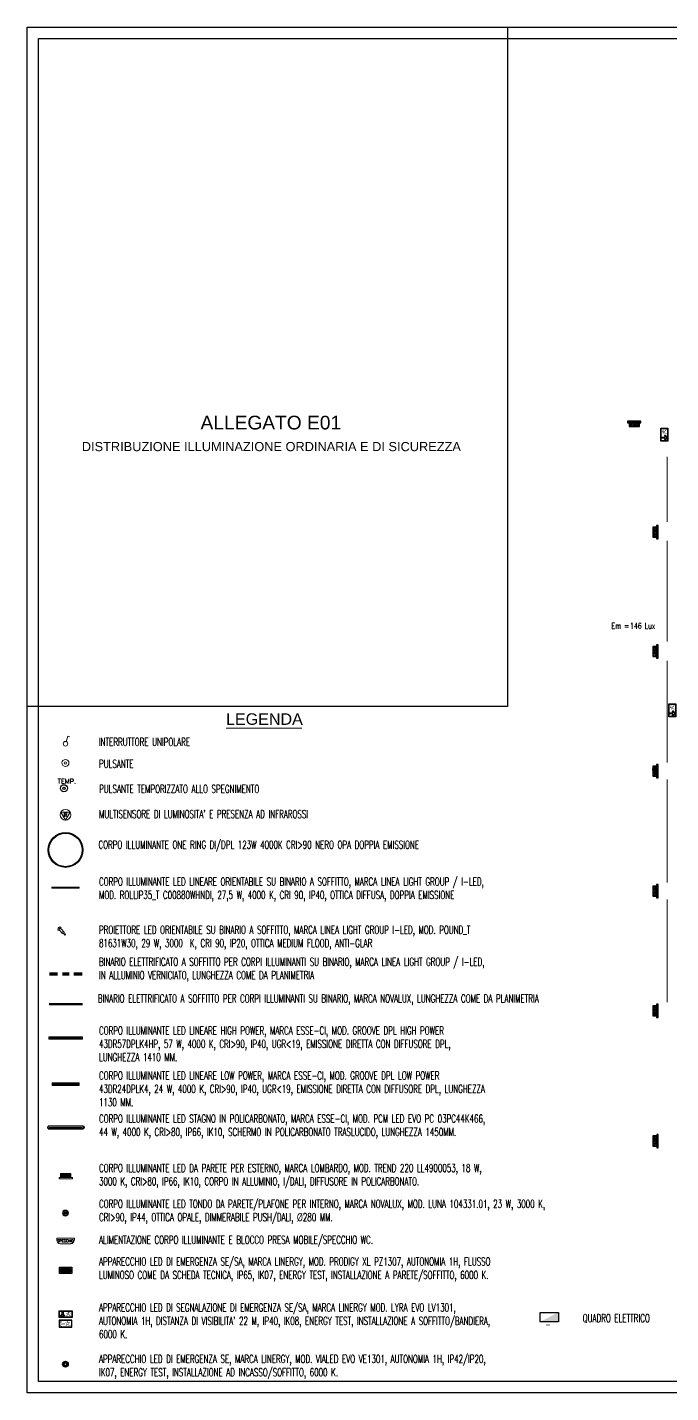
# Model space of a CAD drawing. Header units: millimetres. Extents: x 10518 to 18958, y -3857 to 2113.
# Drawn here: x 10518 to 13332, y -3857 to 2113 of the extents above; entities that cross this region are included whole.
import ezdxf
from ezdxf.enums import TextEntityAlignment as Align

# ---------------------------------------------------------------- set-up
doc = ezdxf.new("R2010")
doc.units = ezdxf.units.MM
for name, pattern in [('35', [1.5, 0.5, -0.25, 0.5, -0.25]), ('PDF_IMPORT', [1, 0.8, -0.2]), ('Tratteggio', [0.25, 0.15, -0.1])]:
    doc.linetypes.add(name, pattern=pattern)
doc.layers.add('1 - Testi', color=7, linetype='Continuous', lineweight=18)
for name, color, linetype in [('EM', 4, 'Continuous'), ('LC', 3, 'Continuous'), ('PDF _0', 7, 'Continuous'), ('PDF _EM', 4, 'Continuous'), ('PDF _LC', 2, 'Continuous'), ('PDF _TESTI', 7, 'Continuous'), ('PDF _Testo', 7, 'Continuous'), ('SCRITTE1', 90, 'Continuous'), ('TESTI', 7, 'Continuous')]:
    doc.layers.add(name, color=color, linetype=linetype)
doc.layers.add('PDF _I - Elettrici', color=156, linetype='Continuous', true_color=0x003f7f)
doc.layers.add('PDF _QUADRI', color=162, linetype='Continuous', true_color=0x002eb8)
doc.layers.add('Testo Fisso', color=244, linetype='Continuous', lineweight=30, true_color=0x991b1e)
doc.styles.add('1', font='SIMPLEX', dxfattribs={"width": 0.65})
doc.styles.add('PDF ArialMT', font='arial.ttf')
doc.styles.add('ROMANS', font='romans', dxfattribs={"height": 2.5})
doc.styles.get("Standard").update_dxf_attribs({"font": 'arial.ttf'})

# ---------------------------------------------------------------- blocks, each defined once
blk = doc.blocks.new('emer')
for points in [[(1047.689, 696.966), (1048.115, 696.966), (1048.115, 696.74), (1047.689, 696.74)], [(1047.699, 696.956), (1048.105, 696.956), (1048.105, 696.75), (1047.699, 696.75)]]:
    blk.add_lwpolyline(points, close=True)
for points, const_width in [([(1047.73, 696.811, -1.039456), (1047.744, 696.84), (1047.788, 696.818), (1047.788, 696.921, -1.036495), (1047.818, 696.921), (1047.818, 696.818), (1047.862, 696.84, -1.039456), (1047.876, 696.811), (1047.803, 696.774)], 0.00324), ([(1047.982, 696.921, 1), (1047.994, 696.915, 1)], 0.0138)]:
    blk.add_lwpolyline(points, format="xyb", close=True, dxfattribs=dict(const_width=const_width))
blk.add_lwpolyline([(1047.729, 696.81, -1.037578), (1047.745, 696.842), (1047.786, 696.821), (1047.786, 696.921, -1.034653), (1047.82, 696.921), (1047.82, 696.821), (1047.861, 696.842, -1.037578), (1047.877, 696.81), (1047.803, 696.773)], format="xyb", close=True)
at = {"const_width": 0.0121}
for points in [[(1048.016, 696.837), (1047.956, 696.843), (1047.953, 696.789), (1047.922, 696.8)], [(1047.995, 696.902), (1047.967, 696.871), (1047.93, 696.887)], [(1047.995, 696.902), (1048.05, 696.898), (1048.054, 696.868)], [(1047.999, 696.902), (1048.02, 696.838), (1048.025, 696.801), (1048.077, 696.803), (1048.073, 696.777)]]:
    blk.add_lwpolyline(points, dxfattribs=at)
blk = doc.blocks.new('SEGNAPASSO SCALE')
h = blk.add_hatch()
h.set_pattern_fill('AR-CONC', color=2, scale=0.01)
h.paths.add_polyline_path([(9.2, 7.1), (-9.2, 7.1), (-9.2, 0.1), (9.2, 0.1)])
for points in [[(-12.2, 0), (12.2, 0), (12.2, -2.5), (-12.2, -2.5)], [(-9.3, 7.2), (9.3, 7.2), (9.3, 0), (-9.3, 0)], [(-9.2, 7.1), (9.2, 7.1), (9.2, 0.1), (-9.2, 0.1)], [(-12.1, -0.1), (12.1, -0.1), (12.1, -2.4), (-12.1, -2.4)]]:
    blk.add_lwpolyline(points, close=True)
blk = doc.blocks.new('Lux')
at = {"layer": 'SCRITTE1', "style": '1', "width": 0.65}
blk.add_text('Em =     Lux', height=25, dxfattribs=at).set_placement((0, 0))
blk.add_attdef('200', text='', height=25, dxfattribs=at).set_placement((106.4, 0), align=Align.CENTER)
blk = doc.blocks.new('one ring 123 w')
for radius in [76, 73]:
    blk.add_circle((0, 0), radius)
blk = doc.blocks.new('P')
at = {"transparency": 16777216}
for radius in [9.6, 3.2]:
    blk.add_circle((0, 0), radius, dxfattribs=at)
at = {"layer": 'TESTI', "color": 7, "transparency": 16777216, "style": 'ROMANS'}
blk.add_attdef('P', text='', height=13, dxfattribs=at).set_placement((-10.5, 11.1), align=Align.RIGHT)
blk.add_attdef('P', (10, 11.1), '', height=13, dxfattribs=at)

msp = doc.modelspace()

# ---------------------------------------------------------------- hatches: boundary and pattern name
at = {"layer": 'PDF _EM', "transparency": 33554559}
for points in [[(10665, -3516.1), (10665.2, -3515.7), (10663.9, -3515.5), (10662.7, -3515.9), (10661.8, -3516.8), (10661.6, -3518), (10662, -3519.1), (10663.1, -3519.9), (10663.3, -3519.5), (10662.4, -3518.9), (10662, -3518), (10662.2, -3517), (10662.9, -3516.1), (10663.9, -3515.9)], [(10700.7, -3516.8), (10701, -3515.3), (10692.3, -3514.3), (10691.9, -3521.3), (10688.7, -3520.2), (10688, -3521.7), (10693.1, -3523.6), (10693.8, -3516.2)], [(10698.8, -3505.8), (10699.1, -3505), (10698.6, -3504.1), (10697.8, -3503.5), (10696.9, -3503.3), (10696.1, -3503.7), (10695.5, -3504.5), (10695.5, -3505.4), (10695.7, -3506.2), (10696.5, -3506.9), (10697.6, -3507.1), (10698.4, -3506.7)], [(10698.2, -3506.5), (10698, -3508.1), (10704.8, -3508.6), (10705.2, -3512), (10706.9, -3511.7), (10706.2, -3507.1)], [(10665.4, -3545.4), (10666, -3545.6), (10666.7, -3544.8), (10667.7, -3544.6), (10668.8, -3544.8), (10669.6, -3545.4), (10670.1, -3546.5), (10669.6, -3547.5), (10670.3, -3547.9), (10670.7, -3546.5), (10670.3, -3545.2), (10669.2, -3544.1), (10667.7, -3543.9), (10666.5, -3544.3)], [(10680.6, -3552.8), (10680.6, -3553.4), (10681.7, -3553.9), (10682.3, -3554.5), (10682.8, -3555.3), (10682.3, -3556.4), (10681.7, -3557), (10680.6, -3557.5), (10680.6, -3558.1), (10681.9, -3557.7), (10683, -3556.8), (10683.4, -3555.3), (10683, -3554.1), (10681.9, -3553.2)], [(10695.9, -3549.4), (10694.6, -3548.4), (10691.2, -3552.2), (10687, -3550.1), (10686.1, -3551.5), (10691.6, -3554.1)], [(10693.1, -3545.4), (10692.5, -3546), (10692.5, -3547.1), (10692.7, -3547.9), (10693.5, -3548.6), (10694.6, -3548.6), (10695.5, -3548.1), (10695.9, -3547.5), (10696.1, -3546.5), (10695.7, -3545.6), (10694.8, -3545), (10694, -3545)]]:
    msp.add_hatch(color=256, dxfattribs=at).paths.add_polyline_path(points)
at = {"layer": 'PDF _LC', "transparency": 33554559}
for points in [[(10626.5, -1648.2), (10626.5, -1650.1), (10745.2, -1650.4), (10745.2, -1648.4)], [(10692.1, -3072.5), (10692.1, -3071.5), (10691.9, -3070.2), (10691.4, -3069.2), (10690.8, -3068.3), (10690, -3067.3), (10689.1, -3066.6), (10687, -3065.8), (10684.7, -3065.8), (10683.4, -3066.2), (10682.3, -3066.6), (10681.5, -3067.3), (10680.6, -3068.3), (10680, -3069.2), (10679.6, -3070.2), (10679.4, -3071.5), (10679.4, -3072.5), (10679.6, -3073.8), (10680, -3074.9), (10680.6, -3075.9), (10681.5, -3076.8), (10682.3, -3077.4), (10683.4, -3077.8), (10684.7, -3078.3), (10687, -3078.3), (10689.1, -3077.4), (10690, -3076.8), (10690.8, -3075.9), (10691.4, -3074.9), (10691.9, -3073.8)]]:
    msp.add_hatch(color=256, dxfattribs=at).paths.add_polyline_path(points)
at = {"layer": 'PDF _LC', "true_color": 0x7fbfff, "transparency": 33554559}
for points in [[(10614.2, -2019.3), (10614.2, -2034.3), (10651.9, -2034.3), (10651.9, -2019.3)], [(10671.7, -2019.3), (10671.7, -2034.3), (10701.8, -2034.3), (10701.8, -2019.3)], [(10721.7, -2019.3), (10721.7, -2034.3), (10759.4, -2034.3), (10759.4, -2019.3)]]:
    msp.add_hatch(color=151, dxfattribs=at).paths.add_polyline_path(points)

# ---------------------------------------------------------------- linework, layer by layer
for p, q in [((12618.5, 2112.5), (12618.5, -857.5)), ((10567.9, -802.3), (10567.9, -802.3)), ((12618.5, -857.5), (10518.5, -857.5))]:
    msp.add_line(p, q)
for points in [[(10518.5, 2112.5), (18958.1, 2112.5), (18958.1, -3857.2), (10518.5, -3857.2)], [(10567.9, 2063.1), (18908.7, 2063.1), (18908.7, -3807.8), (10567.9, -3807.8)]]:
    msp.add_lwpolyline(points, close=True)
at = {"layer": 'LC', "linetype": '35', "ltscale": 20, "const_width": 4}
for points in [[(13316.4, -50.4), (13316.4, 234.8)], [(13316.4, -574.1), (13316.4, -132.3)], [(13316.4, -656.4), (13316.4, -1102.2)], [(13316.4, -1176), (13316.4, -1627)]]:
    msp.add_lwpolyline(points, dxfattribs=at)
at = {"layer": 'LC', "linetype": '35', "ltscale": 20}
msp.add_lwpolyline([(13316.4, -1700, 4, 4, 0), (13316.4, -2151, 2, 2, 0)], format="xyseb", dxfattribs=at)
at = {"layer": 'LC', "color": 151, "linetype": 'Tratteggio', "ltscale": 100, "const_width": 10, "elevation": 612.7}
msp.add_lwpolyline([(10760.6, -2158.8), (10612.8, -2158.8)], dxfattribs=at)
at = {"layer": 'PDF _0', "lineweight": 20}
msp.add_lwpolyline([(11387.8, -952.4), (11718.4, -952.4)], dxfattribs=at)
at = {"layer": 'PDF _EM', "lineweight": 25}
for points in [[(10712.8, -3335.9), (10658.8, -3335.9), (10658.8, -3308.8), (10712.8, -3308.8)], [(10707.7, -3330.8), (10663.7, -3330.8), (10663.7, -3313.8), (10707.7, -3313.8)], [(10657.4, -3498.8), (10714.3, -3498.8), (10714.3, -3528.9), (10657.4, -3528.9)], [(10658.6, -3500.1), (10712.8, -3500.1), (10712.8, -3527.6), (10658.6, -3527.6)], [(10713.9, -3540.7), (10657.6, -3540.7), (10657.6, -3570.2), (10713.9, -3570.2)], [(10712.8, -3541.6), (10658.6, -3541.6), (10658.6, -3569.3), (10712.8, -3569.3)]]:
    msp.add_lwpolyline(points, close=True, dxfattribs=at)
for points in [[(10663.7, -3318.3), (10707.7, -3318.3)], [(10663.7, -3320.4), (10707.7, -3320.4)], [(10685.7, -3322.3), (10663.7, -3322.3), (10707.7, -3322.3)], [(10663.7, -3330.8), (10685.7, -3322.3), (10707.7, -3330.8)], [(10663.7, -3324.2), (10707.7, -3324.2)], [(10663.7, -3326.3), (10707.7, -3326.3)], [(10682.3, -3519.6), (10672.4, -3524.7), (10662.6, -3519.6)], [(10664.8, -3515.3), (10670.3, -3518.1), (10670.3, -3504.8)], [(10674.7, -3504.8), (10674.7, -3518.1), (10680.2, -3515.3)], [(10679.8, -3732.5), (10675.8, -3732.5)], [(10685.5, -3723), (10685.5, -3726.8)], [(10685.5, -3738), (10685.5, -3742)], [(10695, -3732.5), (10691, -3732.5)]]:
    msp.add_lwpolyline(points, dxfattribs=at)
at = {"layer": 'PDF _EM', "lineweight": 0}
for points in [[(10664.7, -3515.6, 0.423, 0.423, 0), (10670.5, -3518.5, 0.423, 0.423, 0), (10670.5, -3504.8, 0.449, 0.449, 0), (10670.7, -3503.6, 0.449, 0.449, 0), (10671.4, -3502.9, 0.449, 0.449, 0), (10672.4, -3502.6, 0.449, 0.449, 0), (10673.5, -3502.9, 0.449, 0.449, 0), (10674.3, -3503.6, 0.449, 0.449, 0), (10674.5, -3504.8, 0.423, 0.423, 0), (10674.5, -3518.5, 0.423, 0.423, 0), (10680.3, -3515.6, 0.299, 0.299, 0), (10681.5, -3515.3, 0.299, 0.299, 0), (10682.4, -3515.7, 0.299, 0.299, 0), (10683.3, -3516.5, 0.299, 0.299, 0), (10683.6, -3517.7, 0.299, 0.299, 0), (10683.2, -3518.6, 0.299, 0.299, 0), (10682.2, -3519.4, 0.377, 0.377, 0), (10672.4, -3524.4, 0.473, 0.473, 0), (10662.8, -3519.4, 0, 0, 0)], [(10665.7, -3545.5, 0.754, 0.754, 0), (10660.7, -3555.3, 0.663, 0.663, 0), (10665.7, -3565.4, 0.599, 0.599, 0), (10666.6, -3566.2, 0.599, 0.599, 0), (10667.7, -3566.7, 0.599, 0.599, 0), (10669, -3566.5, 0.599, 0.599, 0), (10669.9, -3565.6, 0.599, 0.599, 0), (10670.4, -3564.4, 0.599, 0.599, 0), (10669.9, -3563.2, 0.635, 0.635, 0), (10667.2, -3557.8, 0.635, 0.635, 0), (10680.6, -3557.8, 0, 0, 0)]]:
    msp.add_lwpolyline(points, format="xyseb", dxfattribs=at)
for points, const_width in [([(10698.2, -3507.2), (10694.4, -3511.4), (10689.4, -3509.3)], 1.61), ([(10698.7, -3507.3), (10701.6, -3516), (10702.1, -3520.8), (10709.1, -3520.6), (10708.6, -3524.1)], 1.64), ([(10680.6, -3553.1), (10667.2, -3553.1), (10669.9, -3547.7)], 0.635), ([(10697.9, -3557.7), (10690.1, -3556.8), (10689.6, -3564), (10685.4, -3562.5)], 1.61), ([(10695.1, -3548.9), (10702.5, -3549.5), (10703.1, -3553.3)], 1.71), ([(10695.8, -3548.9), (10698.6, -3557.5), (10699.2, -3562.3), (10706.1, -3562.1), (10705.6, -3565.6)], 1.63)]:
    msp.add_lwpolyline(points, dxfattribs=dict(at, const_width=const_width))
at = {"layer": 'PDF _EM', "lineweight": 25}
for radius in [12.6, 9.63, 5.61]:
    msp.add_circle((10685.1, -3732.4), radius, dxfattribs=at)
at = {"layer": 'PDF _I - Elettrici', "lineweight": 30}
for points in [[(12789, -3560.6), (12788.6, -3561.6), (12789, -3562.5), (12789.6, -3561.6)], [(12794.7, -3560.6), (12794.3, -3561.6), (12794.7, -3562.5), (12795.3, -3561.6)], [(12800.4, -3560.6), (12800, -3561.4), (12800.4, -3562.5), (12801, -3561.4)]]:
    msp.add_lwpolyline(points, dxfattribs=at)
at = {"layer": 'PDF _LC', "color": 3, "lineweight": 20}
for points in [[(10688.3, -1010.8), (10695.9, -987.3), (10704.1, -989.8)], [(10679.8, -1321.3), (10679.8, -1340.1)], [(10684.2, -1340.1), (10684.2, -1321.3), (10688.9, -1321.3), (10690.6, -1322.1), (10691, -1323.2), (10691.6, -1324.9), (10691.6, -1326.6), (10691, -1328.5), (10690.6, -1329.3), (10688.9, -1330.2), (10684.2, -1330.2)], [(10687.8, -1330.2), (10691.6, -1340.1)], [(10673, -1849.9), (10659.3, -1834.6)], [(10666, -1828.7), (10679.6, -1844)], [(10683, -1854.3), (10676.2, -1846.9)], [(10609.7, -2690.6), (10761.7, -2690.6)], [(10761.7, -2704.4), (10609.7, -2704.4)], [(10611.6, -2692.5), (10759.8, -2692.5)], [(10647.2, -3190.8), (10647.2, -3181.1), (10724.2, -3181.1), (10724.2, -3190.8)], [(10709.2, -3205.8), (10662.2, -3205.8)]]:
    msp.add_lwpolyline(points, dxfattribs=at)
for points in [[(10685.7, -1354.1), (10706, -1318.9), (10665.4, -1318.9)], [(10745.8, -1647.4), (10745.8, -1651.4), (10625.8, -1651.2), (10625.8, -1647.4)], [(10613.1, -2311.8), (10613.1, -2300.8), (10759.4, -2300.8), (10759.4, -2311.8)], [(10614.2, -2310.8), (10614.2, -2301.9), (10758.3, -2301.9), (10758.3, -2310.8)], [(10744.6, -2513.7), (10626.9, -2513.7), (10626.9, -2502.7), (10744.6, -2502.7)], [(10743.5, -2512.6), (10627.9, -2512.6), (10627.9, -2503.8), (10743.5, -2503.8)], [(10715.6, -2916), (10657.1, -2916), (10657.1, -2922), (10715.6, -2922)], [(10715.4, -2916.2), (10657.4, -2916.2), (10657.4, -2921.5), (10715.4, -2921.5)], [(10708.6, -2898.7), (10664.1, -2898.7), (10664.1, -2916), (10708.6, -2916)], [(10708.4, -2898.9), (10664.3, -2898.9), (10664.3, -2915.8), (10708.4, -2915.8)]]:
    msp.add_lwpolyline(points, close=True, dxfattribs=at)
at = {"layer": 'PDF _LC', "lineweight": 9}
for points in [[(10656.5, -1829.6), (10649.7, -1830.5)], [(10655, -1833.5), (10652.3, -1836)], [(10658.2, -1827.7), (10652.9, -1821.8)], [(10659.9, -1825.5), (10661, -1818.6)], [(10667.1, -1821.7), (10664.3, -1824.3)], [(10611.6, -2697.4), (10759.8, -2697.4)], [(10664.6, -2908.8), (10664.6, -2908.8)], [(10664.6, -2912.2), (10664.6, -2912.2)], [(10664.6, -2914.3), (10664.6, -2914.3)], [(10664.6, -2916.2), (10664.6, -2916.2)], [(10665, -2916.6), (10665, -2916.6)], [(10665.4, -2906.3), (10665.4, -2906.3)], [(10666.5, -2916.8), (10666.5, -2916.8)], [(10666.7, -2902.2), (10666.7, -2902.2)], [(10666.7, -2905.4), (10666.7, -2905.4)], [(10667.5, -2914.7), (10667.5, -2914.7)], [(10667.7, -2912.4), (10667.7, -2912.4)], [(10667.7, -2916.6), (10667.7, -2916.6)], [(10668.6, -2906), (10668.6, -2906)], [(10669.8, -2904.2), (10669.8, -2904.2)], [(10672.6, -2899.5), (10672.6, -2899.5)], [(10675.1, -2900.8), (10675.1, -2900.8)], [(10679.8, -2915.8), (10679.4, -2915.2), (10679.4, -2915.8)], [(10679.6, -2903.7), (10679.6, -2903.7)], [(10685.1, -2900.4), (10685.1, -2900.4)], [(10688.3, -2900.1), (10688.3, -2900.1)], [(10693.8, -2898.9), (10693.3, -2899.1), (10693.3, -2898.9)], [(10700.5, -2898.9), (10700.5, -2898.9)], [(10701, -2898.9), (10700.5, -2898.9)], [(10700.7, -2915.4), (10700.7, -2915.4)], [(10701.4, -2899.9), (10701.4, -2899.9)], [(10703.9, -2915.2), (10703.9, -2915.2)], [(10704.3, -2900.1), (10704.3, -2900.1)], [(10704.6, -2902.3), (10704.6, -2902.3)], [(10705.8, -2915.4), (10705.8, -2915.4)], [(10706, -2912), (10706, -2912)], [(10707.3, -2915.2), (10707.3, -2915.2)], [(10707.5, -2900.6), (10707.5, -2900.6)], [(10707.7, -2902.7), (10707.7, -2902.7)], [(10707.7, -2904.8), (10707.7, -2904.8)], [(10707.9, -2899.1), (10707.9, -2899.1)], [(10708.2, -2913.3), (10708.2, -2913.3)]]:
    msp.add_lwpolyline(points, dxfattribs=at)
for points in [[(10618, -2306.7), (10618, -2305.9), (10754.5, -2305.9), (10754.5, -2306.7)], [(10664.8, -2908.2), (10665, -2908.6), (10665.2, -2908.4)], [(10665, -2914.1), (10665, -2914.5), (10665.4, -2914.5)], [(10665.8, -2909.6), (10665.8, -2910.1), (10666.2, -2909.9)], [(10666.2, -2912.6), (10666.5, -2913), (10666.7, -2912.8)], [(10666.7, -2905), (10666.7, -2905.4), (10667.1, -2905.4)], [(10667.1, -2901.4), (10667.1, -2901.8), (10667.5, -2901.6)], [(10667.1, -2912.2), (10667.7, -2912), (10667.1, -2911.6)], [(10667.5, -2900.3), (10667.5, -2900.8), (10667.9, -2900.8)], [(10667.9, -2905.2), (10668.4, -2905.2), (10667.9, -2904.6)], [(10668.6, -2905.8), (10668.6, -2906.3), (10669, -2906)], [(10669.4, -2913.9), (10669.4, -2914.1), (10669.6, -2914.1)], [(10670.1, -2909), (10670.1, -2909.3), (10670.5, -2909.3)], [(10670.3, -2908), (10670.3, -2908.4), (10670.5, -2908.4)], [(10671.1, -2903.3), (10671.1, -2903.7), (10671.3, -2903.7)], [(10671.5, -2913.5), (10671.5, -2913.7), (10672, -2913.5)], [(10672, -2898.9), (10672, -2899.1), (10672.2, -2899.1)], [(10672.2, -2902.1), (10672.2, -2902.5), (10672.6, -2902.3)], [(10673.7, -2906.5), (10673.7, -2906.9), (10674.1, -2906.7)], [(10673.7, -2909.9), (10674.1, -2909.9), (10673.7, -2909.3)], [(10673.9, -2912.2), (10673.7, -2912.6), (10674.1, -2912.4)], [(10674.5, -2902.9), (10674.9, -2902.9), (10674.5, -2902.3)], [(10674.7, -2907.6), (10674.5, -2908), (10674.9, -2908)], [(10675.1, -2910.9), (10675.1, -2911.4), (10675.6, -2911.2)], [(10675.6, -2902.9), (10675.3, -2903.3), (10675.8, -2903.3)], [(10675.8, -2899.7), (10676, -2899.9), (10676.2, -2899.7)], [(10676.6, -2915.4), (10676.6, -2915.8), (10677, -2915.6)], [(10677.3, -2904.2), (10677.5, -2904.4), (10677.7, -2904.2)], [(10678.1, -2911.8), (10678.1, -2912.2), (10678.5, -2912.2)], [(10678.7, -2908.4), (10678.9, -2908.8), (10679.2, -2908.6)], [(10678.9, -2907.1), (10678.9, -2907.6), (10679.4, -2907.6)], [(10679.8, -2902.7), (10679.8, -2902.9), (10680.2, -2902.9)], [(10680.2, -2908.8), (10680.6, -2908.8), (10680.2, -2908.4)], [(10680.2, -2912.8), (10680.4, -2913.3), (10680.6, -2913.1)], [(10680.8, -2901.8), (10681.5, -2901.8), (10681.1, -2901.4)], [(10680.8, -2901.6), (10681.1, -2902.1), (10681.3, -2901.8)], [(10682.3, -2906.1), (10682.5, -2906.5), (10682.8, -2906.3)], [(10682.5, -2911.4), (10682.5, -2911.8), (10682.8, -2911.8)], [(10683.4, -2906.9), (10683.4, -2907.1), (10683.6, -2907.1)], [(10683.8, -2910.5), (10684, -2910.7), (10684.2, -2910.5)], [(10684.2, -2902.3), (10684.2, -2902.7), (10684.4, -2902.7)], [(10684.4, -2899.1), (10684.7, -2899.5), (10684.9, -2899.3)], [(10685.3, -2915), (10685.5, -2915.2), (10685.7, -2915)], [(10685.7, -2914.8), (10686.4, -2914.8), (10685.9, -2914.3)], [(10685.9, -2903.5), (10686.1, -2904), (10686.4, -2903.7)], [(10686.1, -2915.6), (10686.1, -2915.8)], [(10686.6, -2908), (10687.2, -2907.8), (10686.8, -2907.3)], [(10687, -2910.9), (10686.8, -2911.4), (10687.2, -2911.4)], [(10687.4, -2901), (10688, -2900.8), (10687.4, -2900.4)], [(10687.4, -2908), (10687.6, -2908.4), (10687.8, -2908.2)], [(10687.8, -2906.5), (10687.6, -2906.9), (10688, -2906.7)], [(10688.7, -2901.8), (10688.5, -2902.3), (10688.9, -2902.3)], [(10688.9, -2912.4), (10689.1, -2912.8), (10689.3, -2912.6)], [(10689.7, -2901.2), (10689.7, -2901.4), (10690.2, -2901.2)], [(10690.4, -2915.2), (10690.4, -2915.6), (10690.8, -2915.6)], [(10691.2, -2905.7), (10691.2, -2905.9), (10691.6, -2905.7)], [(10691.2, -2910.7), (10691.2, -2910.9), (10691.6, -2910.9)], [(10692.1, -2906.1), (10692.1, -2906.5), (10692.5, -2906.5)], [(10692.3, -2913.9), (10692.9, -2913.7), (10692.5, -2913.3)], [(10692.7, -2909.9), (10692.7, -2910.3), (10693.1, -2910.1)], [(10692.9, -2901.4), (10692.9, -2901.8), (10693.3, -2901.8)], [(10693.1, -2906.9), (10693.8, -2906.7), (10693.1, -2906.3)], [(10694, -2899.9), (10694.4, -2899.9), (10694, -2899.3)], [(10694.2, -2914.3), (10694.2, -2914.8), (10694.6, -2914.5)], [(10694.8, -2903.1), (10694.8, -2903.5), (10695.2, -2903.3)], [(10694.8, -2914.8), (10694.8, -2915.2), (10695, -2915.2)], [(10695.7, -2910.3), (10695.7, -2910.7), (10695.9, -2910.5)], [(10696.3, -2907.6), (10696.3, -2908), (10696.7, -2907.8)], [(10696.5, -2905.7), (10696.5, -2906.1), (10696.7, -2906.1)], [(10697.4, -2901), (10697.4, -2901.4), (10697.6, -2901.4)], [(10697.8, -2912), (10697.8, -2912.2), (10698.2, -2912)], [(10698.4, -2900.6), (10698.4, -2901), (10698.8, -2900.8)], [(10698.8, -2912.8), (10699.5, -2912.6), (10698.8, -2912.2)], [(10699.3, -2914.5), (10699.1, -2914.8), (10699.5, -2914.8)], [(10699.7, -2905.9), (10700.1, -2905.9), (10699.7, -2905.2)], [(10699.9, -2905), (10699.9, -2905.4), (10700.3, -2905.2)], [(10700.1, -2909.9), (10699.9, -2910.3), (10700.3, -2910.3)], [(10701, -2905.2), (10700.7, -2905.7), (10701.2, -2905.7)], [(10701.4, -2909.5), (10701.6, -2909.9), (10701.8, -2909.7)], [(10701.8, -2900.8), (10701.6, -2901), (10702, -2901)], [(10702.9, -2913.9), (10703.1, -2914.3), (10703.3, -2914.1)], [(10703.5, -2902.7), (10703.7, -2902.9), (10703.9, -2902.7)], [(10703.5, -2914.1), (10703.5, -2914.5), (10703.9, -2914.3)], [(10704.3, -2909.5), (10704.3, -2909.9), (10704.8, -2909.9)], [(10705, -2907.1), (10705.2, -2907.3), (10705.4, -2907.1)], [(10705.2, -2904.8), (10705.2, -2905.2), (10705.6, -2905.2)], [(10705.4, -2911.8), (10705.8, -2911.8), (10705.4, -2911.2)], [(10706, -2900.4), (10706, -2900.8), (10706.5, -2900.6)], [(10706.2, -2904.8), (10706.7, -2904.8), (10706.2, -2904.2)], [(10706.5, -2911.4), (10706.7, -2911.8), (10706.9, -2911.6)], [(10707.1, -2900.1), (10707.3, -2900.6), (10707.5, -2900.4)], [(10707.9, -2913.7), (10707.9, -2914.1), (10708.2, -2914.1)]]:
    msp.add_lwpolyline(points, close=True, dxfattribs=at)
at = {"layer": 'PDF _LC', "linetype": 'PDF_IMPORT', "lineweight": 9, "ltscale": 2.539985}
for points in [[(10743.5, -2504.6), (10627.9, -2504.6)], [(10643.8, -2512.6), (10643.8, -2503.8)], [(10647.4, -2512.6), (10647.4, -2503.8)], [(10650.8, -2512.6), (10650.8, -2503.8)], [(10654.4, -2512.6), (10654.4, -2503.8)], [(10657.8, -2512.6), (10657.8, -2503.8)], [(10661.4, -2512.6), (10661.4, -2503.8)], [(10664.8, -2512.6), (10664.8, -2503.8)], [(10668.4, -2512.6), (10668.4, -2503.8)], [(10671.7, -2512.6), (10671.7, -2503.8)], [(10675.3, -2512.6), (10675.3, -2503.8)], [(10678.7, -2512.6), (10678.7, -2503.8)], [(10682.3, -2512.6), (10682.3, -2503.8)], [(10685.7, -2512.6), (10685.7, -2503.8)], [(10689.3, -2512.6), (10689.3, -2503.8)], [(10692.7, -2512.6), (10692.7, -2503.8)], [(10696.3, -2512.6), (10696.3, -2503.8)], [(10699.7, -2512.6), (10699.7, -2503.8)], [(10703.3, -2512.6), (10703.3, -2503.8)], [(10706.7, -2512.6), (10706.7, -2503.8)], [(10710.3, -2512.6), (10710.3, -2503.8)], [(10713.7, -2512.6), (10713.7, -2503.8)], [(10717.3, -2512.6), (10717.3, -2503.8)], [(10720.6, -2512.6), (10720.6, -2503.8)], [(10724.2, -2512.6), (10724.2, -2503.8)], [(10727.6, -2512.6), (10727.6, -2503.8)], [(10731.2, -2512.6), (10731.2, -2503.8)], [(10734.6, -2512.6), (10734.6, -2503.8)], [(10738.2, -2512.6), (10738.2, -2503.8)], [(10743.5, -2508.2), (10627.9, -2508.2)], [(10743.5, -2511.6), (10627.9, -2511.6)]]:
    msp.add_lwpolyline(points, dxfattribs=at)
at = {"layer": 'PDF _LC', "color": 3, "lineweight": 20}
msp.add_lwpolyline([(10759.7, -2692.3, -1.001144), (10759.8, -2702.3), (10611.6, -2702.3, -1.001144), (10611.5, -2692.3)], format="xyb", dxfattribs=at)
at = {"layer": 'PDF _LC', "linetype": 'PDF_IMPORT', "lineweight": 9}
for points in [[(10673.9, -2914.3), (10664.3, -2906.9)], [(10670.7, -2913.9), (10664.3, -2909)], [(10681.7, -2900.4), (10664.6, -2911.4)], [(10683.8, -2904.6), (10664.6, -2902.1)], [(10708.4, -2910.1), (10664.6, -2904.4)], [(10684, -2915.6), (10664.8, -2913.1)], [(10665.4, -2901.2), (10672, -2900.8)], [(10698.6, -2913.3), (10665.4, -2908.8)], [(10681.3, -2899.3), (10665.6, -2913.7)], [(10670.3, -2901.6), (10665.6, -2905.9)], [(10706, -2912), (10666.2, -2906.7)], [(10676.2, -2899.9), (10666.7, -2908.6)], [(10676.8, -2901.6), (10666.7, -2900.1)], [(10686.4, -2913.9), (10667.1, -2899.3)], [(10683.2, -2913.5), (10667.1, -2901.2)], [(10683, -2903.5), (10667.1, -2913.7)], [(10677, -2912.6), (10667.1, -2911.2)], [(10683.2, -2915.6), (10667.3, -2903.3)], [(10680.2, -2915.2), (10667.3, -2905.2)], [(10677, -2914.8), (10667.3, -2907.3)], [(10678.5, -2900.6), (10667.9, -2907.3)], [(10684.7, -2899.9), (10669, -2914.3)], [(10678.3, -2904.4), (10669, -2910.5)], [(10689.3, -2914.3), (10670.3, -2899.7)], [(10691.4, -2899.9), (10670.3, -2913.5)], [(10688.3, -2900.6), (10672.6, -2914.8)], [(10694.8, -2899.9), (10673.4, -2913.5)], [(10692.5, -2914.8), (10673.4, -2900.1)], [(10698.2, -2902.3), (10675.1, -2899.1)], [(10683.4, -2909), (10676.2, -2915.4)], [(10695.7, -2915.2), (10676.4, -2900.6)], [(10698, -2899.7), (10676.8, -2913.3)], [(10707.5, -2905.7), (10678.3, -2901.6)], [(10700.1, -2915.6), (10678.5, -2912.6)], [(10698.6, -2913.7), (10679.6, -2898.9)], [(10698.8, -2915.6), (10679.6, -2901)], [(10701.2, -2899.5), (10680, -2913.1)], [(10686.8, -2909.7), (10681.3, -2914.8)], [(10701.8, -2914.1), (10682.8, -2899.3)], [(10704.6, -2899.5), (10683.2, -2913.1)], [(10691.9, -2901.2), (10684.7, -2907.6)], [(10702.2, -2899.3), (10684.9, -2915.4)], [(10705, -2914.5), (10685.7, -2899.7)], [(10706.7, -2907.8), (10685.9, -2905)], [(10707.7, -2899.3), (10686.6, -2912.8)], [(10695.5, -2901.8), (10688.3, -2908.2)], [(10708.2, -2915), (10688.9, -2900.1)], [(10705.6, -2902.5), (10689.7, -2912.6)], [(10705.8, -2901), (10690.4, -2898.9)], [(10705.8, -2899.9), (10691.6, -2912.8)], [(10707.9, -2912.8), (10692.1, -2900.6)], [(10707.7, -2903.3), (10693.1, -2912.6)], [(10704.8, -2908.8), (10694.2, -2915.6)], [(10707.9, -2908.8), (10695, -2898.9)], [(10707.9, -2910.7), (10695.2, -2901)], [(10706, -2903.5), (10695.2, -2913.5)], [(10706.9, -2905.7), (10696.3, -2912.4)], [(10708.2, -2908.8), (10697.6, -2915.6)], [(10707.7, -2906.7), (10698.2, -2899.3)], [(10708.2, -2905.4), (10698.8, -2914.1)], [(10707.3, -2903.3), (10699.7, -2902.3)], [(10707.7, -2914.3), (10700.1, -2913.3)], [(10706, -2911.4), (10702.2, -2914.8)]]:
    msp.add_lwpolyline(points, dxfattribs=at)
at = {"layer": 'PDF _LC', "color": 3, "lineweight": 20}
for centre, radius in [((10685.5, -1019.9), 10.1), ((10685.3, -1103.9), 15.3), ((10685.3, -1103.9), 5.19), ((10685.3, -1330.4), 23.4), ((10675.8, -1846.7), 4.55), ((10682.5, -1854), 2.86), ((10685.3, -3072), 13.2), ((10685.3, -3072), 10.3)]:
    msp.add_circle(centre, radius, dxfattribs=at)
at = {"layer": 'PDF _LC', "lineweight": 9}
msp.add_circle((10685.3, -3072), 6.24, dxfattribs=at)
at = {"layer": 'PDF _LC', "color": 3, "lineweight": 20}
for centre, radius, start, end in [((10662.2, -1831.5), 4.55, 42.03368, 222.03371), ((10761.7, -2697.5), 6.88, 269.92998, 90.07002), ((10662.1, -3190.8), 14.9, 179.99999, 270.00001), ((10708.8, -3190.7), 14.9, 269.99999, 359.99999)]:
    msp.add_arc(centre, radius, start, end, dxfattribs=at)
at = {"layer": 'PDF _QUADRI', "lineweight": 30}
msp.add_lwpolyline([(12841.3, -3547), (12760.8, -3547), (12760.8, -3506.5), (12841.3, -3506.5)], close=True, dxfattribs=at)
at = {"layer": 'PDF _QUADRI', "transparency": 33554559}
msp.add_solid([(12760.8, -3547), (12841.3, -3547), (12841.3, -3506.5)], dxfattribs=at)
at = {"layer": 'PDF _TESTI', "lineweight": 20}
for points in [[(10658.5, -3189.1), (10657.7, -3188), (10656.2, -3187.4), (10654.5, -3187.4), (10653, -3188), (10652.2, -3189.1), (10652.2, -3190.3), (10652.6, -3191.4), (10653, -3192), (10654.1, -3192.7), (10656.8, -3193.7), (10657.7, -3194.3), (10658.1, -3194.8), (10658.5, -3196), (10658.5, -3197.7), (10657.7, -3198.8), (10656.2, -3199.4), (10654.5, -3199.4), (10653, -3198.8), (10652.2, -3197.7)], [(10661.3, -3199.4), (10661.3, -3187.4), (10665.5, -3187.4), (10666.8, -3188), (10667.2, -3188.6), (10667.6, -3189.7), (10667.6, -3191.4), (10667.2, -3192.7), (10666.8, -3193.1), (10665.5, -3193.7), (10661.3, -3193.7)], [(10676.6, -3199.3), (10670.7, -3199.3), (10670.7, -3187.2), (10676.6, -3187.2)], [(10670.7, -3192.9), (10674.3, -3192.9)], [(10686.1, -3190.2), (10685.7, -3188.9), (10684.9, -3187.8), (10683.8, -3187.2), (10682.1, -3187.2), (10681.1, -3187.8), (10680.2, -3188.9), (10679.8, -3190.2), (10679.4, -3191.9), (10679.4, -3194.6), (10679.8, -3196.3), (10680.2, -3197.6), (10681.1, -3198.6), (10682.1, -3199.3), (10683.8, -3199.3), (10684.9, -3198.6), (10685.7, -3197.6), (10686.1, -3196.3)], [(10695.7, -3190.2), (10695.2, -3188.9), (10694.4, -3187.8), (10693.5, -3187.2), (10691.6, -3187.2), (10690.8, -3187.8), (10689.7, -3188.9), (10689.3, -3190.2), (10688.9, -3191.9), (10688.9, -3194.6), (10689.3, -3196.3), (10689.7, -3197.6), (10690.8, -3198.6), (10691.6, -3199.3), (10693.5, -3199.3), (10694.4, -3198.6), (10695.2, -3197.6), (10695.7, -3196.3)], [(10698.4, -3199.3), (10698.4, -3187.2)], [(10698.4, -3192.9), (10705, -3192.9)], [(10705, -3187.2), (10705, -3199.3)], [(10708.6, -3199.3), (10708.6, -3187.2)]]:
    msp.add_lwpolyline(points, dxfattribs=at)
msp.add_lwpolyline([(10714.9, -3187.2), (10714.1, -3187.8), (10713, -3188.9), (10712.6, -3190.2), (10712.2, -3191.9), (10712.2, -3194.6), (10712.6, -3196.3), (10713, -3197.6), (10714.1, -3198.6), (10714.9, -3199.3), (10716.8, -3199.3), (10717.7, -3198.6), (10718.5, -3197.6), (10719.2, -3196.3), (10719.6, -3194.6), (10719.6, -3191.9), (10719.2, -3190.2), (10718.5, -3188.9), (10717.7, -3187.8), (10716.8, -3187.2)], close=True, dxfattribs=at)

# ---------------------------------------------------------------- block references
at = {"layer": 'EM', "xscale": 133.6092619955721, "yscale": 133.6092619955721, "zscale": 133.6092619955721}
for p, rotation in [((106410.4, -139677.8), 90), ((106444.9, -140883.2), 90.00000000000705)]:
    msp.add_blockref('emer', p, dxfattribs=dict(at, rotation=rotation))
at = {"layer": 'LC', "xscale": -2.4, "yscale": 2.4, "zscale": 2.4}
for p, rotation in [((13172.8, 383.8), 180), ((13270.6, -94.9), 90), ((13270.6, -616.6), 90), ((13270.6, -1139.9), 90), ((13270.6, -1664.4), 90), ((13270.6, -2187.5), 90), ((13271.8, -2757.1), 90)]:
    msp.add_blockref('SEGNAPASSO SCALE', p, dxfattribs=dict(at, rotation=rotation))
at = {"layer": 'LC'}
msp.add_blockref('Lux', (13073.4, -516.8), dxfattribs=at).add_auto_attribs({'200': '146'})
ref = msp.add_blockref('P', (10678.6, -1214.3), dxfattribs=dict(at, xscale=1.6, yscale=1.6, zscale=1.6))
ref.add_attrib('P', 'TEMP.', (10651.4, -1194.3), dxfattribs={"layer": 'TESTI', "color": 7, "height": 20.8, "style": 'ROMANS'})
msp.add_blockref('one ring 123 w', (10685.8, -1484.3), dxfattribs=at)

# ---------------------------------------------------------------- texts
at = {"layer": '1 - Testi', "char_height": 35, "attachment_point": 1, "style": '1'}
for s, insert, width in [('\\pxt1;INTERRUTTORE UNIPOLARE', (10831.3, -994.6), 1626.177), ('\\pxt1;PULSANTE', (10832, -1089.8), 1626.177), ('\\pxt1;PULSANTE TEMPORIZZATO ALLO SPEGNIMENTO', (10832.7, -1200.1), 1626.177), ("\\pxt1;MULTISENSORE DI LUMINOSITA' E PRESENZA AD INFRAROSSI ", (10832, -1309.8), 1963.615), ('\\pxt1;CORPO ILLUMINANTE ONE RING DI/DPL 123W 4000K CRI>90 NERO OPA DOPPIA EMISSIONE', (10829.7, -1443.8), 1626.177), ('\\pxt1;CORPO ILLUMINANTE LED LINEARE ORIENTABILE SU BINARIO A SOFFITTO, MARCA LINEA LIGHT GROUP / I-LED, MOD. ROLLIP35_T C00880WHNDI, 27,5 W, 4000 K, CRI 90, IP40, OTTICA DIFFUSA, DOPPIA EMISSIONE', (10832, -1605.3), 1873.327), ('PROIETTORE LED ORIENTABILE SU BINARIO A SOFFITTO, MARCA LINEA LIGHT GROUP I-LED, MOD. POUND_T 81631W30, 29 W, 3000  K, CRI 90, IP20, OTTICA MEDIUM FLOOD, ANTI-GLAR', (10832, -1815.9), 1873.327), ('BINARIO ELETTRIFICATO A SOFFITTO PER CORPI ILLUMINANTI SU BINARIO, MARCA LINEA LIGHT GROUP / I-LED, IN ALLUMINIO VERNICIATO, LUNGHEZZA COME DA PLANIMETRIA', (10832, -1955.8), 1873.327), ('BINARIO ELETTRIFICATO A SOFFITTO PER CORPI ILLUMINANTI SU BINARIO, MARCA NOVALUX, LUNGHEZZA COME DA PLANIMETRIA', (10826.7, -2116.3), 1873.327), ('CORPO ILLUMINANTE LED LINEARE HIGH POWER, MARCA ESSE-CI, MOD. GROOVE DPL HIGH POWER 43DR57DPLK4HP, 57 W, 4000 K, CRI>90, IP40, UGR<19, EMISSIONE DIRETTA CON DIFFUSORE DPL, LUNGHEZZA 1410 MM.', (10832, -2256.5), 1873.327), ('CORPO ILLUMINANTE LED LINEARE LOW POWER, MARCA ESSE-CI, MOD. GROOVE DPL LOW POWER 43DR24DPLK4, 24 W, 4000 K, CRI>90, IP40, UGR<19, EMISSIONE DIRETTA CON DIFFUSORE DPL, LUNGHEZZA 1130 MM.', (10832, -2453.3), 1873.327), ('CORPO ILLUMINANTE LED STAGNO IN POLICARBONATO, MARCA ESSE-CI, MOD. PCM LED EVO PC 03PC44K466, 44 W, 4000 K, CRI>80, IP66, IK10, SCHERMO IN POLICARBONATO TRASLUCIDO, LUNGHEZZA 1450MM.', (10832, -2641.4), 1873.327), ('CORPO ILLUMINANTE LED DA PARETE PER ESTERNO, MARCA LOMBARDO, MOD. TREND 220 LL4900053, 18 W, 3000 K, CRI>80, IP66, IK10, CORPO IN ALLUMINIO, I/DALI, DIFFUSORE IN POLICARBONATO.', (10832, -2857.3), 1873.327), ('CORPO ILLUMINANTE LED TONDO DA PARETE/PLAFONE PER INTERNO, MARCA NOVALUX, MOD. LUNA 104331.01, 23 W, 3000 K, CRI>90, IP44, OTTICA OPALE, DIMMERABILE PUSH/DALI, {\\fAdobe Clean DC|b0|i0|c0|p2;Ø}280 MM.', (10832, -3014.2), 1873.327), ('ALIMENTAZIONE CORPO ILLUMINANTE E BLOCCO PRESA MOBILE/SPECCHIO WC.', (10832, -3171.3), 1873.327), ('APPARECCHIO LED DI EMERGENZA SE/SA, MARCA LINERGY, MOD. PRODIGY XL PZ1307, AUTONOMIA 1H, FLUSSO LUMINOSO COME DA SCHEDA TECNICA, IP65, IK07, ENERGY TEST, INSTALLAZIONE A PARETE/SOFFITTO, 6000 K.', (10832, -3266.6), 1873.327), ("APPARECCHIO LED DI SEGNALAZIONE DI EMERGENZA SE/SA, MARCA LINERGY MOD. LYRA EVO LV1301, AUTONOMIA 1H, DISTANZA DI VISIBILITA' 22 M, IP40, IK08, ENERGY TEST, INSTALLAZIONE A SOFFITTO/BANDIERA, 6000 K.", (10832, -3467.4), 1873.327), ('QUADRO ELETTRICO', (12947.3, -3513.8), 1873.327), ('APPARECCHIO LED DI EMERGENZA SE, MARCA LINERGY, MOD. VIALED EVO VE1301, AUTONOMIA 1H, IP42/IP20, IK07, ENERGY TEST, INSTALLAZIONE AD INCASSO/SOFFITTO, 6000 K.', (10832, -3692.3), 1873.327)]:
    msp.add_mtext(s, dxfattribs=dict(at, insert=insert, width=width))
at = {"layer": 'PDF _Testo', "insert": (11387.5, -912.4), "char_height": 50.29, "attachment_point": 4, "style": 'PDF ArialMT'}
msp.add_mtext('LEGENDA', dxfattribs=at)
at = {"layer": 'Testo Fisso'}
for s, height, p in [('ALLEGATO E01', 60, (11583.3, 354.2)), ('DISTRIBUZIONE ILLUMINAZIONE ORDINARIA E DI SICUREZZA', 40, (11585.7, 259.4))]:
    msp.add_text(s, height=height, dxfattribs=at).set_placement(p, align=Align.CENTER)

doc.saveas('drawing.dxf')
